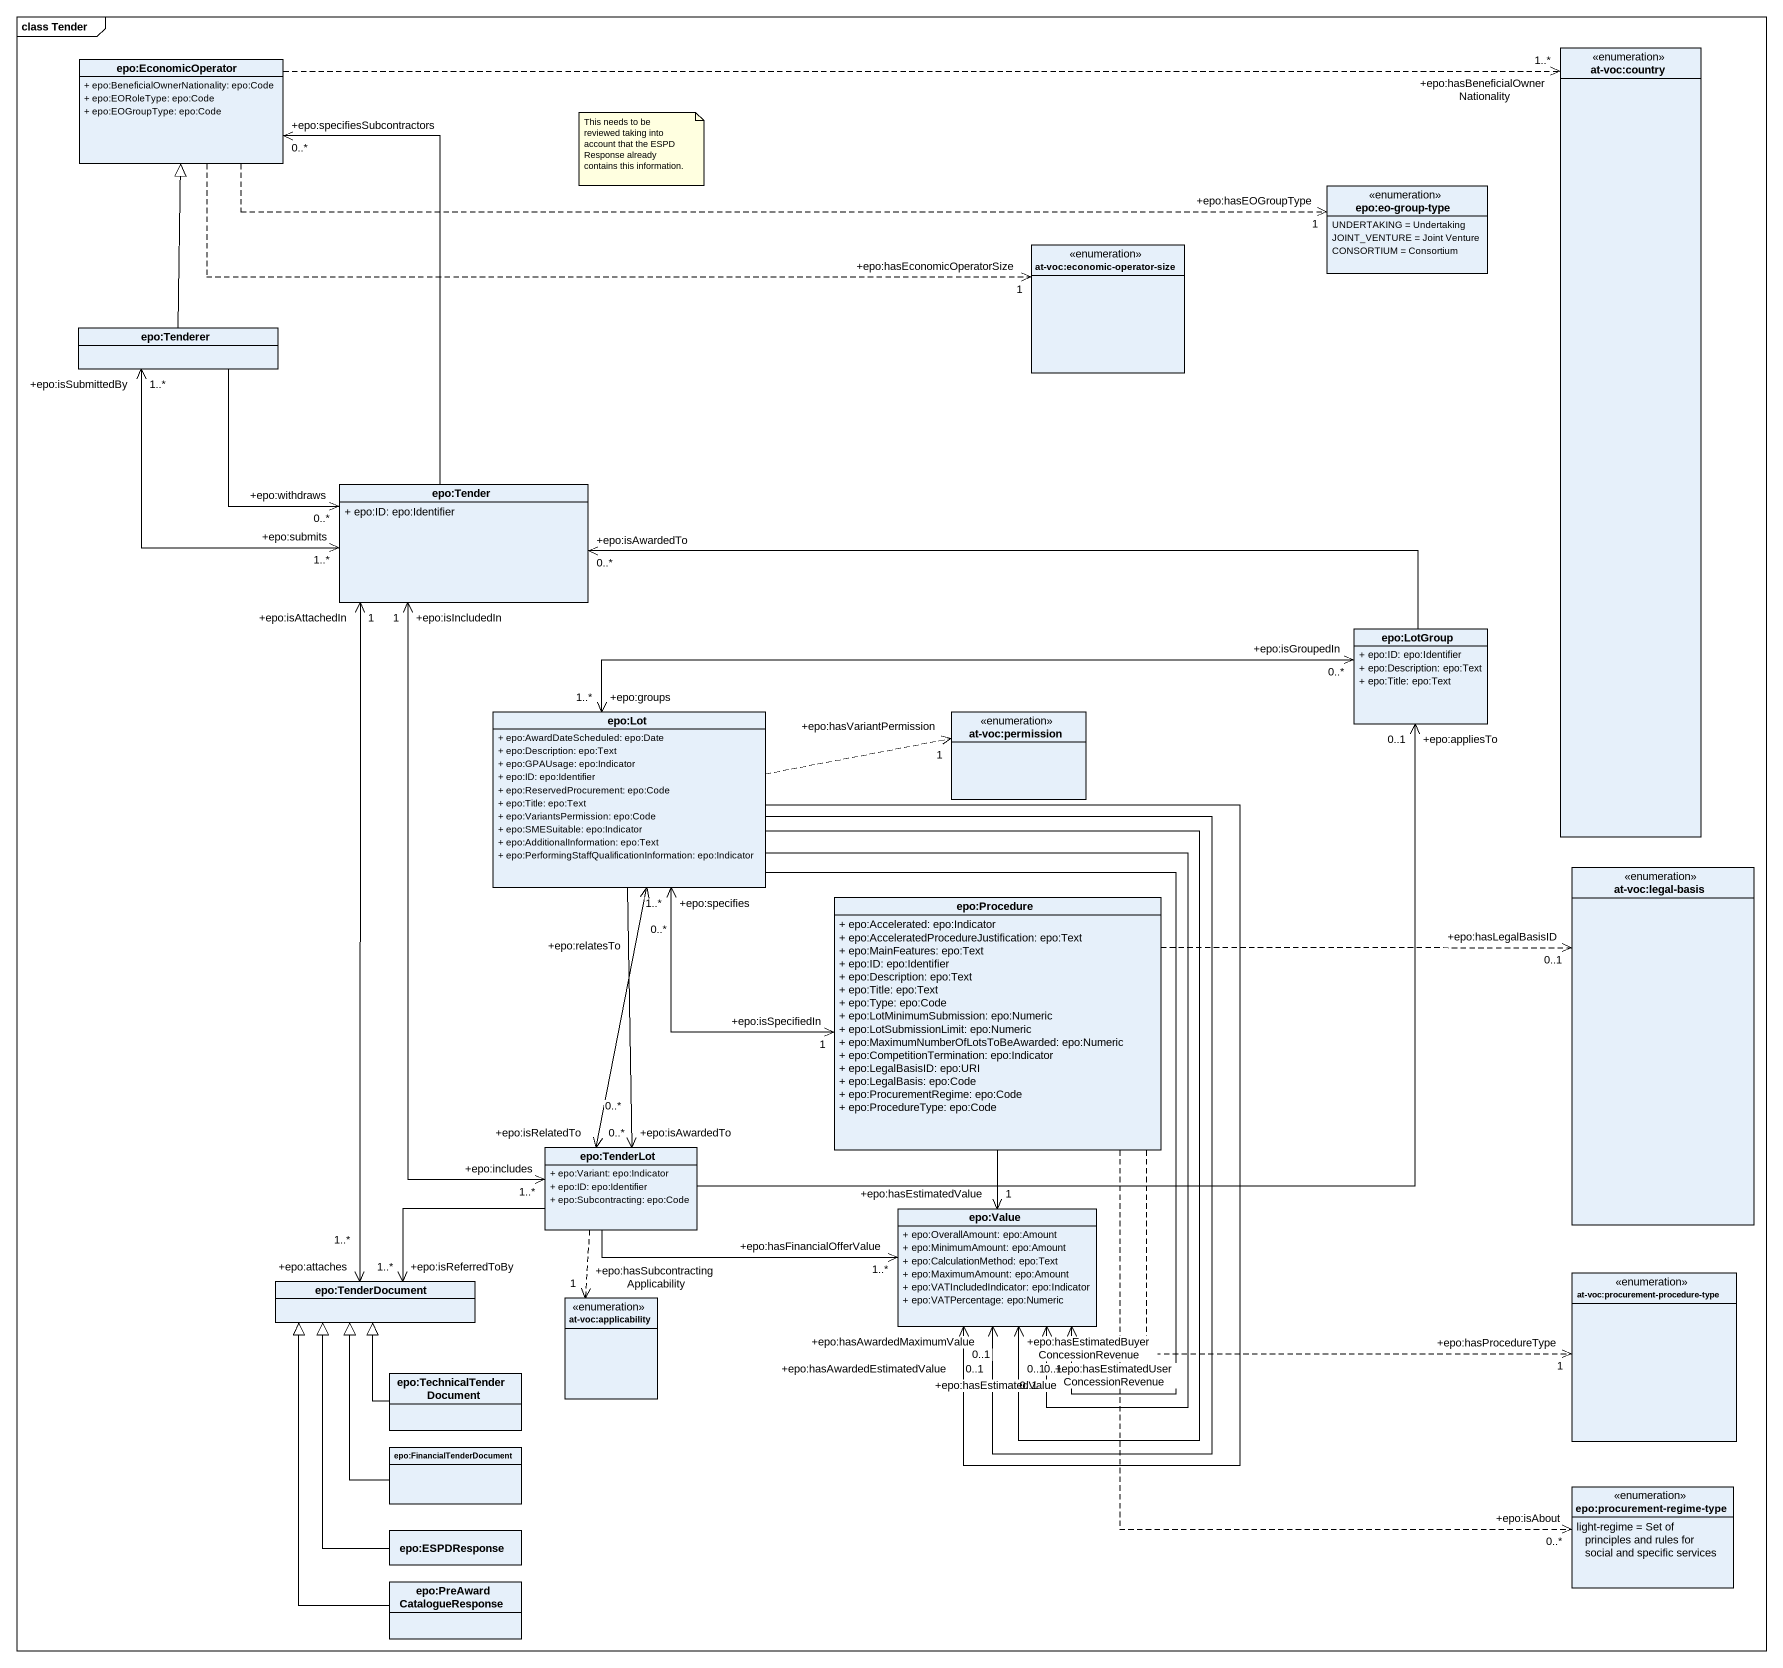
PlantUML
@startuml
mainframe class Tender
hide circle
hide empty members
skinparam classAttributeIconSize 0
class "epo:EconomicOperator" as epo_EconomicOperator {
  + epo:BeneficialOwnerNationality: epo:Code
  + epo:EORoleType: epo:Code
  + epo:EOGroupType: epo:Code
}
enum "at-voc:country" as at_voc_country
enum "epo:eo-group-type" as epo_eo_group_type {
  UNDERTAKING = Undertaking
  JOINT_VENTURE = Joint Venture
  CONSORTIUM = Consortium
}
enum "at-voc:economic-operator-size" as at_voc_economic_operator
class "epo:Tenderer" as epo_Tenderer
class "epo:Tender" as epo_Tender {
  + epo:ID: epo:Identifier
}
class "epo:LotGroup" as epo_LotGroup {
  + epo:ID: epo:Identifier
  + epo:Description: epo:Text
  + epo:Title: epo:Text
}
class "epo:Lot" as epo_Lot {
  + epo:AwardDateScheduled: epo:Date
  + epo:Description: epo:Text
  + epo:GPAUsage: epo:Indicator
  + epo:ID: epo:Identifier
  + epo:ReservedProcurement: epo:Code
  + epo:Title: epo:Text
  + epo:VariantsPermission: epo:Code
  + epo:SMESuitable: epo:Indicator
  + epo:AdditionalInformation: epo:Text
  + epo:PerformingStaffQualificationInformation: epo:Indicator
}
enum "at-voc:permission" as at_voc_permission
class "epo:Procedure" as epo_Procedure {
  + epo:Accelerated: epo:Indicator
  + epo:AcceleratedProcedureJustification: epo:Text
  + epo:MainFeatures: epo:Text
  + epo:ID: epo:Identifier
  + epo:Description: epo:Text
  + epo:Title: epo:Text
  + epo:Type: epo:Code
  + epo:LotMinimumSubmission: epo:Numeric
  + epo:LotSubmissionLimit: epo:Numeric
  + epo:MaximumNumberOfLotsToBeAwarded: epo:Numeric
  + epo:CompetitionTermination: epo:Indicator
  + epo:LegalBasisID: epo:URI
  + epo:LegalBasis: epo:Code
  + epo:ProcurementRegime: epo:Code
  + epo:ProcedureType: epo:Code
}
enum "at-voc:legal-basis" as at_voc_legal_basis
class "epo:TenderLot" as epo_TenderLot {
  + epo:Variant: epo:Indicator
  + epo:ID: epo:Identifier
  + epo:Subcontracting: epo:Code
}
class "epo:Value" as epo_Value {
  + epo:OverallAmount: epo:Amount
  + epo:MinimumAmount: epo:Amount
  + epo:CalculationMethod: epo:Text
  + epo:MaximumAmount: epo:Amount
  + epo:VATIncludedIndicator: epo:Indicator
  + epo:VATPercentage: epo:Numeric
}
class "epo:TenderDocument" as epo_TenderDocument
enum "at-voc:procurement-procedure-type" as at_voc_procurement
enum "at-voc:applicability" as at_voc_applicability
class "epo:TechnicalTenderDocument" as epo_TechnicalTenderDocument
class "epo:FinancialTenderDocument" as epo_FinancialTenderDocument
enum "epo:procurement-regime-type" as epo_procurement_regime_type {
  light-regime = Set of principles and rules for social and specific services
}
class "epo:ESPDResponse" as epo_ESPDResponse
class "epo:PreAwardCatalogueResponse" as epo_PreAwardCatalogueRespons
epo_EconomicOperator .right.> "+epo:hasBeneficialOwnerNationality\n1..*" at_voc_country
epo_EconomicOperator .right.> "+epo:hasEOGroupType\n1" epo_eo_group_type
epo_EconomicOperator .right.> "+epo:hasEconomicOperatorSize\n1" at_voc_economic_operator
epo_Tenderer -up-|> epo_EconomicOperator
epo_Tenderer "+epo:isSubmittedBy\n1..*" <--> "+epo:submits\n1..*" epo_Tender
epo_Tenderer --> "+epo:withdraws\n0..*" epo_Tender
epo_Tender -up-> "+epo:specifiesSubcontractors\n0..*" epo_EconomicOperator
epo_Tender "+epo:isIncludedIn\n1" <--> "+epo:includes\n1..*" epo_TenderLot
epo_Tender "+epo:isAttachedIn\n1" <--> "+epo:attaches\n1..*" epo_TenderDocument
epo_LotGroup -left-> "+epo:isAwardedTo\n0..*" epo_Tender
epo_Lot "+epo:groups\n1..*" <-right-> "+epo:isGroupedIn\n0..*" epo_LotGroup
epo_Lot .right.> "+epo:hasVariantPermission\n1" at_voc_permission
epo_Lot --> "+epo:isAwardedTo\n0..*" epo_TenderLot
epo_Lot --> "+epo:hasAwardedMaximumValue\n0..1" epo_Value
epo_Lot --> "+epo:hasEstimatedBuyerConcessionRevenue\n0..1" epo_Value
epo_Lot --> "+epo:hasEstimatedUserConcessionRevenue\n0..1" epo_Value
epo_Lot --> "+epo:hasEstimatedValue\n0..1" epo_Value
epo_Lot --> "+epo:hasAwardedEstimatedValue\n0..1" epo_Value
epo_Procedure "+epo:isSpecifiedIn\n1" <-up-> "+epo:specifies\n1..*" epo_Lot
epo_Procedure .right.> "+epo:hasLegalBasisID\n0..1" at_voc_legal_basis
epo_Procedure --> "+epo:hasEstimatedValue\n1" epo_Value
epo_Procedure .right.> "+epo:hasProcedureType\n1" at_voc_procurement
epo_Procedure ..> "+epo:isAbout\n0..*" epo_procurement_regime_type
epo_TenderLot -up-> "+epo:appliesTo\n0..1" epo_LotGroup
epo_TenderLot "+epo:isRelatedTo\n0..*" <-up-> "+epo:relatesTo\n0..*" epo_Lot
epo_TenderLot -right-> "+epo:hasFinancialOfferValue\n1..*" epo_Value
epo_TenderLot -left-> "+epo:isReferredToBy\n1..*" epo_TenderDocument
epo_TenderLot ..> "+epo:hasSubcontractingApplicability\n1" at_voc_applicability
epo_TechnicalTenderDocument -up-|> epo_TenderDocument
epo_FinancialTenderDocument -up-|> epo_TenderDocument
epo_ESPDResponse -up-|> epo_TenderDocument
epo_PreAwardCatalogueRespons -up-|> epo_TenderDocument
note as N1
  This needs to be reviewed taking into account that the ESPD Response already contains this information.
end note
@enduml
